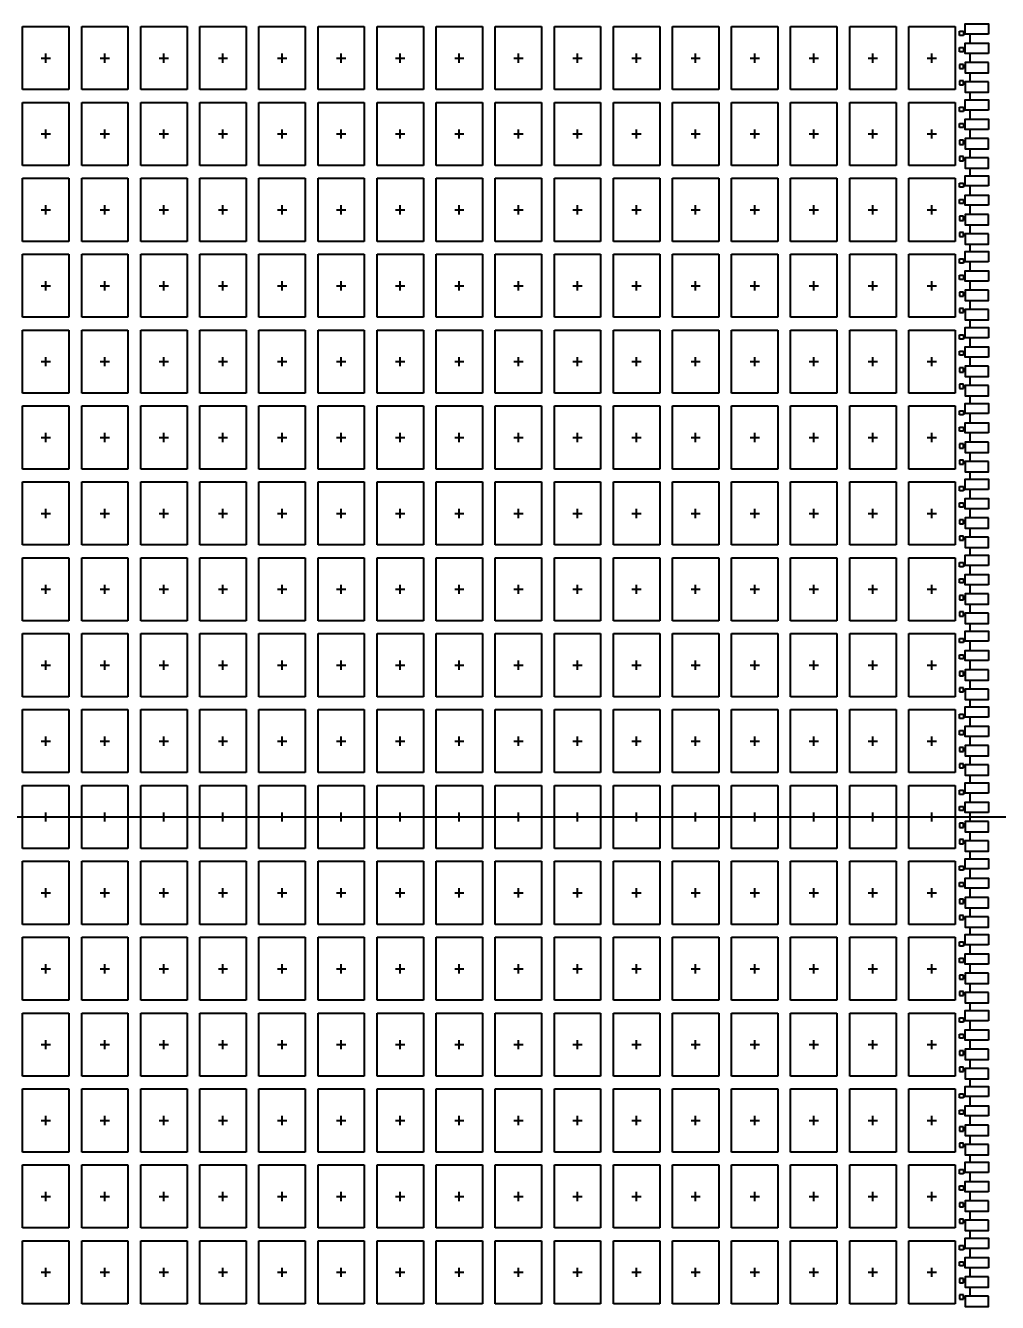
# Model space of a CAD drawing. Header units: millimetres. Extents: x 403.52 to 411.99, y 129.21 to 134.71.
# Drawn here: x 406.543 to 407.93, y 131.231 to 133.053 of the extents above; entities that cross this region are included whole.
import ezdxf

# ---------------------------------------------------------------- set-up
doc = ezdxf.new("R2010")
doc.units = ezdxf.units.MM
doc.header["$LTSCALE"] = 0.5
doc.header["$PDMODE"] = 98
doc.linetypes.add('CENTER', pattern=[50.8, 31.75, -6.35, 6.35, -6.35])
doc.linetypes.add('HIDDEN', pattern=[0.375, 0.25, -0.125])
for name, color, linetype in [('BTM', 7, 'HIDDEN'), ('CEN', 2, 'CENTER'), ('DIM', 3, 'Continuous'), ('PKG', 1, 'CENTER')]:
    doc.layers.add(name, color=color, linetype=linetype)
doc.styles.add('SIMPLEX', font='simplex.shx', dxfattribs={"bigfont": 'AllInOneBig.shx'})
doc.dimstyles.new('Standard2', dxfattribs={"dimtxt": 0.075, "dimasz": 0.08, "dimexe": 0.015, "dimexo": 0.015, "dimgap": 0.027, "dimtad": 1, "dimdec": 3, "dimlfac": 16.666667, "dimrnd": 0.0005, "dimzin": 1, "dimtxsty": 'SIMPLEX', "dimcen": 0.1905, "dimclrd": 256, "dimclre": 256, "dimclrt": 256, "dimazin": 3, "dimtp": 0.03, "dimtm": 0.05, "dimtfac": 0.8, "dimtdec": 3, "dimtmove": 0, "dimatfit": 3, "dimfxl": 0.05, "dimtzin": 4, "dimlwd": -1, "dimlwe": -1})

# ---------------------------------------------------------------- blocks, each defined once
blk = doc.blocks.new('*D10')
at = {"layer": 'Defpoints', "color": 0, "ltscale": 0.1, "transparency": 16777216}
for p in [(406.488, 131.9238), (406.498, 131.9238), (408.8868, 131.9238)]:
    blk.add_point(p, dxfattribs=at)
at = {"layer": 'DIM', "ltscale": 0.1, "transparency": 16777216}
blk.add_line((406.513, 131.9238), (408.8868, 131.9238), dxfattribs=at)
at = {"layer": 'DIM', "ltscale": 0.1, "transparency": 16777216, "insert": (409.0638, 131.9238), "char_height": 0.075, "attachment_point": 5, "style": 'SIMPLEX'}
blk.add_mtext('\\A1;0.000', dxfattribs=at)
blk = doc.blocks.new('*D35')
at = {"layer": 'Defpoints', "color": 0, "ltscale": 0.1, "transparency": 16777216}
for p in [(408.8868, 133.9073), (408.1078, 133.8498), (406.488, 131.9238)]:
    blk.add_point(p, dxfattribs=at)
at = {"layer": 'DIM', "ltscale": 0.1, "transparency": 16777216}
for p, q in [((408.5668, 133.8498), (408.7268, 133.9073)), ((408.7268, 133.9073), (408.8868, 133.9073)), ((408.1228, 133.8498), (408.5668, 133.8498))]:
    blk.add_line(p, q, dxfattribs=at)
at = {"layer": 'DIM', "ltscale": 0.1, "transparency": 16777216, "insert": (409.0924, 133.9073), "char_height": 0.075, "attachment_point": 5, "style": 'SIMPLEX'}
blk.add_mtext('\\A1;32.100', dxfattribs=at)
blk = doc.blocks.new('*D36')
at = {"layer": 'Defpoints', "color": 0, "ltscale": 0.1, "transparency": 16777216}
for p in [(408.8868, 133.7852), (408.2338, 133.7298), (406.488, 131.9238)]:
    blk.add_point(p, dxfattribs=at)
at = {"layer": 'DIM', "ltscale": 0.1, "transparency": 16777216}
for p, q in [((408.5668, 133.7298), (408.7268, 133.7852)), ((408.7268, 133.7852), (408.8868, 133.7852)), ((408.2488, 133.7298), (408.5668, 133.7298))]:
    blk.add_line(p, q, dxfattribs=at)
at = {"layer": 'DIM', "ltscale": 0.1, "transparency": 16777216, "insert": (409.0924, 133.7852), "char_height": 0.075, "attachment_point": 5, "style": 'SIMPLEX'}
blk.add_mtext('\\A1;30.100', dxfattribs=at)
blk = doc.blocks.new('*D37')
at = {"layer": 'Defpoints', "color": 0, "ltscale": 0.1, "transparency": 16777216}
for p in [(408.8868, 133.6823), (408.1138, 133.6518), (406.488, 131.9238)]:
    blk.add_point(p, dxfattribs=at)
at = {"layer": 'DIM', "ltscale": 0.1, "transparency": 16777216}
for p, q in [((408.5668, 133.6518), (408.7268, 133.6823)), ((408.7268, 133.6823), (408.8868, 133.6823)), ((408.1288, 133.6518), (408.5668, 133.6518))]:
    blk.add_line(p, q, dxfattribs=at)
at = {"layer": 'DIM', "ltscale": 0.1, "transparency": 16777216, "insert": (409.0995, 133.6823), "char_height": 0.075, "attachment_point": 5, "style": 'SIMPLEX'}
blk.add_mtext('\\A1;28.800', dxfattribs=at)
blk = doc.blocks.new('*D38')
at = {"layer": 'Defpoints', "color": 0, "ltscale": 0.1, "transparency": 16777216}
for p in [(408.2338, 133.3908), (408.8868, 133.3908), (406.488, 131.9238)]:
    blk.add_point(p, dxfattribs=at)
at = {"layer": 'DIM', "ltscale": 0.1, "transparency": 16777216}
blk.add_line((408.2488, 133.3908), (408.8868, 133.3908), dxfattribs=at)
at = {"layer": 'DIM', "ltscale": 0.1, "transparency": 16777216, "insert": (409.0995, 133.3908), "char_height": 0.075, "attachment_point": 5, "style": 'SIMPLEX'}
blk.add_mtext('\\A1;24.450', dxfattribs=at)
blk = doc.blocks.new('*D39')
at = {"layer": 'Defpoints', "color": 0, "ltscale": 0.1, "transparency": 16777216}
for p in [(408.2338, 132.9708), (408.8868, 132.9708), (406.488, 131.9238)]:
    blk.add_point(p, dxfattribs=at)
at = {"layer": 'DIM', "ltscale": 0.1, "transparency": 16777216}
blk.add_line((408.2488, 132.9708), (408.8868, 132.9708), dxfattribs=at)
at = {"layer": 'DIM', "ltscale": 0.1, "transparency": 16777216, "insert": (409.0924, 132.9708), "char_height": 0.075, "attachment_point": 5, "style": 'SIMPLEX'}
blk.add_mtext('\\A1;17.450', dxfattribs=at)
blk = doc.blocks.new('*D40')
at = {"layer": 'Defpoints', "color": 0, "ltscale": 0.1, "transparency": 16777216}
for p in [(408.2338, 132.5508), (408.8868, 132.5508), (406.488, 131.9238)]:
    blk.add_point(p, dxfattribs=at)
at = {"layer": 'DIM', "ltscale": 0.1, "transparency": 16777216}
blk.add_line((408.2488, 132.5508), (408.8868, 132.5508), dxfattribs=at)
at = {"layer": 'DIM', "ltscale": 0.1, "transparency": 16777216, "insert": (409.0924, 132.5508), "char_height": 0.075, "attachment_point": 5, "style": 'SIMPLEX'}
blk.add_mtext('\\A1;10.450', dxfattribs=at)
blk = doc.blocks.new('*D41')
at = {"layer": 'Defpoints', "color": 0, "ltscale": 0.1, "transparency": 16777216}
for p in [(408.2338, 132.1308), (408.8868, 132.1308), (406.488, 131.9238)]:
    blk.add_point(p, dxfattribs=at)
at = {"layer": 'DIM', "ltscale": 0.1, "transparency": 16777216}
blk.add_line((408.2488, 132.1308), (408.8868, 132.1308), dxfattribs=at)
at = {"layer": 'DIM', "ltscale": 0.1, "transparency": 16777216, "insert": (409.0638, 132.1308), "char_height": 0.075, "attachment_point": 5, "style": 'SIMPLEX'}
blk.add_mtext('\\A1;3.450', dxfattribs=at)
blk = doc.blocks.new('*D42')
at = {"layer": 'Defpoints', "color": 0, "ltscale": 0.1, "transparency": 16777216}
for p in [(406.488, 131.9238), (408.2338, 131.7108), (408.8868, 131.7108)]:
    blk.add_point(p, dxfattribs=at)
at = {"layer": 'DIM', "ltscale": 0.1, "transparency": 16777216}
blk.add_line((408.2488, 131.7108), (408.8868, 131.7108), dxfattribs=at)
at = {"layer": 'DIM', "ltscale": 0.1, "transparency": 16777216, "insert": (409.0638, 131.7108), "char_height": 0.075, "attachment_point": 5, "style": 'SIMPLEX'}
blk.add_mtext('\\A1;3.550', dxfattribs=at)
blk = doc.blocks.new('*D43')
at = {"layer": 'Defpoints', "color": 0, "ltscale": 0.1, "transparency": 16777216}
for p in [(406.488, 131.9238), (408.2338, 131.2908), (408.8868, 131.2908)]:
    blk.add_point(p, dxfattribs=at)
at = {"layer": 'DIM', "ltscale": 0.1, "transparency": 16777216}
blk.add_line((408.2488, 131.2908), (408.8868, 131.2908), dxfattribs=at)
at = {"layer": 'DIM', "ltscale": 0.1, "transparency": 16777216, "insert": (409.0924, 131.2908), "char_height": 0.075, "attachment_point": 5, "style": 'SIMPLEX'}
blk.add_mtext('\\A1;10.550', dxfattribs=at)
blk = doc.blocks.new('*D44')
at = {"layer": 'Defpoints', "color": 0, "ltscale": 0.1, "transparency": 16777216}
for p in [(406.488, 131.9238), (408.1138, 130.1958), (408.8868, 130.1615)]:
    blk.add_point(p, dxfattribs=at)
at = {"layer": 'DIM', "ltscale": 0.1, "transparency": 16777216}
for p, q in [((408.1288, 130.1958), (408.5668, 130.1958)), ((408.5668, 130.1958), (408.7268, 130.1615)), ((408.7268, 130.1615), (408.8868, 130.1615))]:
    blk.add_line(p, q, dxfattribs=at)
at = {"layer": 'DIM', "ltscale": 0.1, "transparency": 16777216, "insert": (409.0995, 130.1615), "char_height": 0.075, "attachment_point": 5, "style": 'SIMPLEX'}
blk.add_mtext('\\A1;28.800', dxfattribs=at)
blk = doc.blocks.new('*D45')
at = {"layer": 'Defpoints', "color": 0, "ltscale": 0.1, "transparency": 16777216}
for p in [(406.488, 131.9238), (408.2338, 130.1658), (408.8868, 129.958)]:
    blk.add_point(p, dxfattribs=at)
at = {"layer": 'DIM', "ltscale": 0.1, "transparency": 16777216}
for p, q in [((408.2488, 130.1658), (408.5668, 130.1658)), ((408.5668, 130.1658), (408.7268, 129.958)), ((408.7268, 129.958), (408.8868, 129.958))]:
    blk.add_line(p, q, dxfattribs=at)
at = {"layer": 'DIM', "ltscale": 0.1, "transparency": 16777216, "insert": (409.0995, 129.958), "char_height": 0.075, "attachment_point": 5, "style": 'SIMPLEX'}
blk.add_mtext('\\A1;29.300', dxfattribs=at)
blk = doc.blocks.new('*D46')
at = {"layer": 'Defpoints', "color": 0, "ltscale": 0.1, "transparency": 16777216}
for p in [(406.488, 131.9238), (408.1078, 130.0458), (408.8868, 129.8452)]:
    blk.add_point(p, dxfattribs=at)
at = {"layer": 'DIM', "ltscale": 0.1, "transparency": 16777216}
for p, q in [((408.1228, 130.0458), (408.5668, 130.0458)), ((408.5668, 130.0458), (408.7268, 129.8452)), ((408.7268, 129.8452), (408.8868, 129.8452))]:
    blk.add_line(p, q, dxfattribs=at)
at = {"layer": 'DIM', "ltscale": 0.1, "transparency": 16777216, "insert": (409.0924, 129.8452), "char_height": 0.075, "attachment_point": 5, "style": 'SIMPLEX'}
blk.add_mtext('\\A1;31.300', dxfattribs=at)
blk = doc.blocks.new('*D47')
at = {"layer": 'Defpoints', "color": 0, "ltscale": 0.1, "transparency": 16777216}
for p in [(408.3384, 134.1504), (408.2338, 133.7298), (406.488, 131.9238)]:
    blk.add_point(p, dxfattribs=at)
at = {"layer": 'DIM', "ltscale": 0.1, "transparency": 16777216}
for p, q in [((408.3384, 133.9904), (408.3384, 134.1504)), ((408.2338, 133.8898), (408.3384, 133.9904)), ((408.2338, 133.7448), (408.2338, 133.8898))]:
    blk.add_line(p, q, dxfattribs=at)
at = {"layer": 'DIM', "ltscale": 0.1, "transparency": 16777216, "insert": (408.3384, 134.3631), "char_height": 0.075, "attachment_point": 5, "rotation": 90, "style": 'SIMPLEX'}
blk.add_mtext('\\A1;29.097', dxfattribs=at)
blk = doc.blocks.new('*D48')
at = {"layer": 'Defpoints', "color": 0, "ltscale": 0.1, "transparency": 16777216}
for p in [(408.2278, 134.1504), (408.2278, 133.7298), (406.488, 131.9238)]:
    blk.add_point(p, dxfattribs=at)
at = {"layer": 'DIM', "ltscale": 0.1, "transparency": 16777216}
blk.add_line((408.2278, 133.7448), (408.2278, 134.1504), dxfattribs=at)
at = {"layer": 'DIM', "ltscale": 0.1, "transparency": 16777216, "insert": (408.2278, 134.3631), "char_height": 0.075, "attachment_point": 5, "rotation": 90, "style": 'SIMPLEX'}
blk.add_mtext('\\A1;28.997', dxfattribs=at)
blk = doc.blocks.new('*D49')
at = {"layer": 'Defpoints', "color": 0, "ltscale": 0.1, "transparency": 16777216}
for p in [(408.0146, 134.1629), (408.0146, 133.7778), (406.488, 131.9238)]:
    blk.add_point(p, dxfattribs=at)
at = {"layer": 'DIM', "ltscale": 0.1, "transparency": 16777216}
blk.add_line((408.0146, 133.7928), (408.0146, 134.1629), dxfattribs=at)
at = {"layer": 'DIM', "ltscale": 0.1, "transparency": 16777216, "insert": (408.0146, 134.3774), "char_height": 0.075, "attachment_point": 5, "rotation": 90, "style": 'SIMPLEX'}
blk.add_mtext('\\A1;25.444', dxfattribs=at)
blk = doc.blocks.new('*D50')
at = {"layer": 'Defpoints', "color": 0, "ltscale": 0.1, "transparency": 16777216}
for p in [(407.9118, 134.1504), (407.9696, 133.7778), (406.488, 131.9238)]:
    blk.add_point(p, dxfattribs=at)
at = {"layer": 'DIM', "ltscale": 0.1, "transparency": 16777216}
for p, q in [((407.9118, 133.9904), (407.9118, 134.1504)), ((407.9696, 133.9378), (407.9118, 133.9904)), ((407.9696, 133.7928), (407.9696, 133.9378))]:
    blk.add_line(p, q, dxfattribs=at)
at = {"layer": 'DIM', "ltscale": 0.1, "transparency": 16777216, "insert": (407.9118, 134.3649), "char_height": 0.075, "attachment_point": 5, "rotation": 90, "style": 'SIMPLEX'}
blk.add_mtext('\\A1;24.694', dxfattribs=at)
blk = doc.blocks.new('*D51')
at = {"layer": 'Defpoints', "color": 0, "ltscale": 0.1, "transparency": 16777216}
for p in [(407.208, 134.1504), (407.208, 133.7778), (406.488, 131.9238)]:
    blk.add_point(p, dxfattribs=at)
at = {"layer": 'DIM', "ltscale": 0.1, "transparency": 16777216}
blk.add_line((407.208, 133.7928), (407.208, 134.1504), dxfattribs=at)
at = {"layer": 'DIM', "ltscale": 0.1, "transparency": 16777216, "insert": (407.208, 134.356), "char_height": 0.075, "attachment_point": 5, "rotation": 90, "style": 'SIMPLEX'}
blk.add_mtext('\\A1;12.000', dxfattribs=at)
blk = doc.blocks.new('*D15')
at = {"layer": 'Defpoints', "color": 0, "ltscale": 0.1, "transparency": 16777216}
for p in [(406.488, 131.9238), (408.1138, 130.1958), (408.2263, 129.7649)]:
    blk.add_point(p, dxfattribs=at)
at = {"layer": 'DIM', "ltscale": 0.1, "transparency": 16777216}
for p, q in [((408.1138, 130.1808), (408.1138, 130.0358)), ((408.1138, 130.0358), (408.2263, 129.9249)), ((408.2263, 129.9249), (408.2263, 129.7649))]:
    blk.add_line(p, q, dxfattribs=at)
at = {"layer": 'DIM', "ltscale": 0.1, "transparency": 16777216, "insert": (408.2263, 129.5521), "char_height": 0.075, "attachment_point": 5, "rotation": 90, "style": 'SIMPLEX'}
blk.add_mtext('\\A1;27.097', dxfattribs=at)
blk = doc.blocks.new('*D66')
at = {"layer": 'Defpoints', "color": 0, "ltscale": 0.1, "transparency": 16777216}
for p in [(408.1078, 134.1504), (408.1078, 133.8498), (406.488, 131.9238)]:
    blk.add_point(p, dxfattribs=at)
at = {"layer": 'DIM', "ltscale": 0.1, "transparency": 16777216}
blk.add_line((408.1078, 133.8648), (408.1078, 134.1504), dxfattribs=at)
at = {"layer": 'DIM', "ltscale": 0.1, "transparency": 16777216, "insert": (408.1078, 134.3631), "char_height": 0.075, "attachment_point": 5, "rotation": 90, "style": 'SIMPLEX'}
blk.add_mtext('\\A1;26.997', dxfattribs=at)
blk = doc.blocks.new('*D67')
at = {"layer": 'Defpoints', "color": 0, "ltscale": 0.1, "transparency": 16777216}
for p in [(406.488, 131.9238), (408.0838, 131.2908), (408.0077, 129.7649)]:
    blk.add_point(p, dxfattribs=at)
at = {"layer": 'DIM', "ltscale": 0.1, "transparency": 16777216}
for p, q in [((408.0838, 131.2758), (408.0838, 130.0849)), ((408.0838, 130.0849), (408.0077, 129.9249)), ((408.0077, 129.9249), (408.0077, 129.7649))]:
    blk.add_line(p, q, dxfattribs=at)
at = {"layer": 'DIM', "ltscale": 0.1, "transparency": 16777216, "insert": (408.0077, 129.5521), "char_height": 0.075, "attachment_point": 5, "rotation": 90, "style": 'SIMPLEX'}
blk.add_mtext('\\A1;26.597', dxfattribs=at)
blk = doc.blocks.new('*D76')
at = {"layer": 'Defpoints', "color": 0, "ltscale": 0.1, "transparency": 16777216}
for p in [(406.488, 131.9238), (408.1621, 130.3535), (408.8868, 130.3535)]:
    blk.add_point(p, dxfattribs=at)
at = {"layer": 'DIM', "ltscale": 0.1, "transparency": 16777216}
for p, q in [((408.1771, 130.3535), (408.5668, 130.3535)), ((408.5668, 130.3535), (408.7268, 130.3535)), ((408.7268, 130.3535), (408.8868, 130.3535))]:
    blk.add_line(p, q, dxfattribs=at)
at = {"layer": 'DIM', "ltscale": 0.1, "transparency": 16777216, "insert": (409.0924, 130.3535), "char_height": 0.075, "attachment_point": 5, "style": 'SIMPLEX'}
blk.add_mtext('\\A1;26.173', dxfattribs=at)
blk = doc.blocks.new('*D77')
at = {"layer": 'Defpoints', "color": 0, "ltscale": 0.1, "transparency": 16777216}
for p in [(406.488, 131.9238), (407.933, 130.1778), (408.8868, 130.0581)]:
    blk.add_point(p, dxfattribs=at)
at = {"layer": 'DIM', "ltscale": 0.1, "transparency": 16777216}
for p, q in [((407.948, 130.1778), (408.5668, 130.1778)), ((408.5668, 130.1778), (408.7268, 130.0581)), ((408.7268, 130.0581), (408.8868, 130.0581))]:
    blk.add_line(p, q, dxfattribs=at)
at = {"layer": 'DIM', "ltscale": 0.1, "transparency": 16777216, "insert": (409.0924, 130.0581), "char_height": 0.075, "attachment_point": 5, "style": 'SIMPLEX'}
blk.add_mtext('\\A1;29.100', dxfattribs=at)
blk = doc.blocks.new('*D78')
at = {"layer": 'Defpoints', "color": 0, "ltscale": 0.1, "transparency": 16777216}
for p in [(406.488, 131.9238), (408.108, 130.3017), (408.108, 129.7649)]:
    blk.add_point(p, dxfattribs=at)
at = {"layer": 'DIM', "ltscale": 0.1, "transparency": 16777216}
blk.add_line((408.108, 130.2867), (408.108, 129.7649), dxfattribs=at)
at = {"layer": 'DIM', "ltscale": 0.1, "transparency": 16777216, "insert": (408.108, 129.5521), "char_height": 0.075, "attachment_point": 5, "rotation": 90, "style": 'SIMPLEX'}
blk.add_mtext('\\A1;27.000', dxfattribs=at)
blk = doc.blocks.new('*D79')
at = {"layer": 'Defpoints', "color": 0, "ltscale": 0.1, "transparency": 16777216}
for p in [(406.488, 131.9238), (407.8789, 130.1261), (407.8789, 129.7649)]:
    blk.add_point(p, dxfattribs=at)
at = {"layer": 'DIM', "ltscale": 0.1, "transparency": 16777216}
blk.add_line((407.8789, 130.1111), (407.8789, 129.7649), dxfattribs=at)
at = {"layer": 'DIM', "ltscale": 0.1, "transparency": 16777216, "insert": (407.8789, 129.5593), "char_height": 0.075, "attachment_point": 5, "rotation": 90, "style": 'SIMPLEX'}
blk.add_mtext('\\A1;23.183', dxfattribs=at)
blk = doc.blocks.new('*U146')
at = {"layer": 'CEN', "ltscale": 0.01}
for p, q in [((-0.0066, 0), (0.0066, 0)), ((0, -0.0066), (0, 0.0066))]:
    blk.add_line(p, q, dxfattribs=at)
at = {"layer": 'PKG', "ltscale": 0.01}
blk.add_lwpolyline([(-0.033, 0.045), (0.033, 0.045), (0.033, -0.045), (-0.033, -0.045)], close=True, dxfattribs=at)
blk = doc.blocks.new('*U147')
at = {"color": 0, "linetype": 'ByBlock', "lineweight": -2, "transparency": 16777216}
for p in [(1.4331, 2.5992), (1.5174, 2.5992), (1.6017, 2.5992), (1.686, 2.5992), (1.7703, 2.5992), (1.8546, 2.5992), (1.9389, 2.5992), (2.0232, 2.5992), (2.1075, 2.5992), (2.1918, 2.5992), (2.2761, 2.5992), (2.3604, 2.5992), (2.4447, 2.5992), (2.529, 2.5992), (2.6133, 2.5992), (2.6976, 2.5992), (1.4331, 2.4909), (1.5174, 2.4909), (1.6017, 2.4909), (1.686, 2.4909), (1.7703, 2.4909), (1.8546, 2.4909), (1.9389, 2.4909), (2.0232, 2.4909), (2.1075, 2.4909), (2.1918, 2.4909), (2.2761, 2.4909), (2.3604, 2.4909), (2.4447, 2.4909), (2.529, 2.4909), (2.6133, 2.4909), (2.6976, 2.4909), (1.4331, 2.3826), (1.5174, 2.3826), (1.6017, 2.3826), (1.686, 2.3826), (1.7703, 2.3826), (1.8546, 2.3826), (1.9389, 2.3826), (2.0232, 2.3826), (2.1075, 2.3826), (2.1918, 2.3826), (2.2761, 2.3826), (2.3604, 2.3826), (2.4447, 2.3826), (2.529, 2.3826), (2.6133, 2.3826), (2.6976, 2.3826), (1.4331, 2.2743), (1.5174, 2.2743), (1.6017, 2.2743), (1.686, 2.2743), (1.7703, 2.2743), (1.8546, 2.2743), (1.9389, 2.2743), (2.0232, 2.2743), (2.1075, 2.2743), (2.1918, 2.2743), (2.2761, 2.2743), (2.3604, 2.2743), (2.4447, 2.2743), (2.529, 2.2743), (2.6133, 2.2743), (2.6976, 2.2743), (1.4331, 2.166), (1.5174, 2.166), (1.6017, 2.166), (1.686, 2.166), (1.7703, 2.166), (1.8546, 2.166), (1.9389, 2.166), (2.0232, 2.166), (2.1075, 2.166), (2.1918, 2.166), (2.2761, 2.166), (2.3604, 2.166), (2.4447, 2.166), (2.529, 2.166), (2.6133, 2.166), (2.6976, 2.166), (1.4331, 2.0577), (1.5174, 2.0577), (1.6017, 2.0577), (1.686, 2.0577), (1.7703, 2.0577), (1.8546, 2.0577), (1.9389, 2.0577), (2.0232, 2.0577), (2.1075, 2.0577), (2.1918, 2.0577), (2.2761, 2.0577), (2.3604, 2.0577), (2.4447, 2.0577), (2.529, 2.0577), (2.6133, 2.0577), (2.6976, 2.0577), (1.4331, 1.9494), (1.5174, 1.9494), (1.6017, 1.9494), (1.686, 1.9494), (1.7703, 1.9494), (1.8546, 1.9494), (1.9389, 1.9494), (2.0232, 1.9494), (2.1075, 1.9494), (2.1918, 1.9494), (2.2761, 1.9494), (2.3604, 1.9494), (2.4447, 1.9494), (2.529, 1.9494), (2.6133, 1.9494), (2.6976, 1.9494), (1.4331, 1.8411), (1.5174, 1.8411), (1.6017, 1.8411), (1.686, 1.8411), (1.7703, 1.8411), (1.8546, 1.8411), (1.9389, 1.8411), (2.0232, 1.8411), (2.1075, 1.8411), (2.1918, 1.8411), (2.2761, 1.8411), (2.3604, 1.8411), (2.4447, 1.8411), (2.529, 1.8411), (2.6133, 1.8411), (2.6976, 1.8411), (1.4331, 1.7328), (1.5174, 1.7328), (1.6017, 1.7328), (1.686, 1.7328), (1.7703, 1.7328), (1.8546, 1.7328), (1.9389, 1.7328), (2.0232, 1.7328), (2.1075, 1.7328), (2.1918, 1.7328), (2.2761, 1.7328), (2.3604, 1.7328), (2.4447, 1.7328), (2.529, 1.7328), (2.6133, 1.7328), (2.6976, 1.7328), (1.4331, 1.6245), (1.5174, 1.6245), (1.6017, 1.6245), (1.686, 1.6245), (1.7703, 1.6245), (1.8546, 1.6245), (1.9389, 1.6245), (2.0232, 1.6245), (2.1075, 1.6245), (2.1918, 1.6245), (2.2761, 1.6245), (2.3604, 1.6245), (2.4447, 1.6245), (2.529, 1.6245), (2.6133, 1.6245), (2.6976, 1.6245), (1.4331, 1.5162), (1.5174, 1.5162), (1.6017, 1.5162), (1.686, 1.5162), (1.7703, 1.5162), (1.8546, 1.5162), (1.9389, 1.5162), (2.0232, 1.5162), (2.1075, 1.5162), (2.1918, 1.5162), (2.2761, 1.5162), (2.3604, 1.5162), (2.4447, 1.5162), (2.529, 1.5162), (2.6133, 1.5162), (2.6976, 1.5162), (1.4331, 1.4079), (1.5174, 1.4079), (1.6017, 1.4079), (1.686, 1.4079), (1.7703, 1.4079), (1.8546, 1.4079), (1.9389, 1.4079), (2.0232, 1.4079), (2.1075, 1.4079), (2.1918, 1.4079), (2.2761, 1.4079), (2.3604, 1.4079), (2.4447, 1.4079), (2.529, 1.4079), (2.6133, 1.4079), (2.6976, 1.4079), (1.4331, 1.2996), (1.5174, 1.2996), (1.6017, 1.2996), (1.686, 1.2996), (1.7703, 1.2996), (1.8546, 1.2996), (1.9389, 1.2996), (2.0232, 1.2996), (2.1075, 1.2996), (2.1918, 1.2996), (2.2761, 1.2996), (2.3604, 1.2996), (2.4447, 1.2996), (2.529, 1.2996), (2.6133, 1.2996), (2.6976, 1.2996), (1.4331, 1.1913), (1.5174, 1.1913), (1.6017, 1.1913), (1.686, 1.1913), (1.7703, 1.1913), (1.8546, 1.1913), (1.9389, 1.1913), (2.0232, 1.1913), (2.1075, 1.1913), (2.1918, 1.1913), (2.2761, 1.1913), (2.3604, 1.1913), (2.4447, 1.1913), (2.529, 1.1913), (2.6133, 1.1913), (2.6976, 1.1913), (1.4331, 1.083), (1.5174, 1.083), (1.6017, 1.083), (1.686, 1.083), (1.7703, 1.083), (1.8546, 1.083), (1.9389, 1.083), (2.0232, 1.083), (2.1075, 1.083), (2.1918, 1.083), (2.2761, 1.083), (2.3604, 1.083), (2.4447, 1.083), (2.529, 1.083), (2.6133, 1.083), (2.6976, 1.083), (1.4331, 0.9747), (1.5174, 0.9747), (1.6017, 0.9747), (1.686, 0.9747), (1.7703, 0.9747), (1.8546, 0.9747), (1.9389, 0.9747), (2.0232, 0.9747), (2.1075, 0.9747), (2.1918, 0.9747), (2.2761, 0.9747), (2.3604, 0.9747), (2.4447, 0.9747), (2.529, 0.9747), (2.6133, 0.9747), (2.6976, 0.9747), (1.4331, 0.8664), (1.5174, 0.8664), (1.6017, 0.8664), (1.686, 0.8664), (1.7703, 0.8664), (1.8546, 0.8664), (1.9389, 0.8664), (2.0232, 0.8664), (2.1075, 0.8664), (2.1918, 0.8664), (2.2761, 0.8664), (2.3604, 0.8664), (2.4447, 0.8664), (2.529, 0.8664), (2.6133, 0.8664), (2.6976, 0.8664)]:
    blk.add_blockref('*U146', p, dxfattribs=at)

msp = doc.modelspace()

# ---------------------------------------------------------------- linework, layer by layer
at = {"ltscale": 0.02}
for points in [[(407.917342, 133.040868), (407.884342, 133.040868), (407.884342, 133.055568), (407.917342, 133.055568)], [(407.917342, 133.013268), (407.884342, 133.013268), (407.884342, 133.027968), (407.917342, 133.027968)], [(407.917342, 133.000368), (407.884342, 133.000368), (407.884342, 132.985668), (407.917342, 132.985668)], [(407.917342, 132.972768), (407.884342, 132.972768), (407.884342, 132.958068), (407.917342, 132.958068)], [(407.917342, 132.932568), (407.884342, 132.932568), (407.884342, 132.947268), (407.917342, 132.947268)], [(407.917342, 132.904968), (407.884342, 132.904968), (407.884342, 132.919668), (407.917342, 132.919668)], [(407.917342, 132.892068), (407.884342, 132.892068), (407.884342, 132.877368), (407.917342, 132.877368)], [(407.917342, 132.864468), (407.884342, 132.864468), (407.884342, 132.849768), (407.917342, 132.849768)], [(407.917342, 132.824268), (407.884342, 132.824268), (407.884342, 132.838968), (407.917342, 132.838968)], [(407.917342, 132.796668), (407.884342, 132.796668), (407.884342, 132.811368), (407.917342, 132.811368)], [(407.917342, 132.783768), (407.884342, 132.783768), (407.884342, 132.769068), (407.917342, 132.769068)], [(407.917342, 132.756168), (407.884342, 132.756168), (407.884342, 132.741468), (407.917342, 132.741468)], [(407.917342, 132.715968), (407.884342, 132.715968), (407.884342, 132.730668), (407.917342, 132.730668)], [(407.917342, 132.688368), (407.884342, 132.688368), (407.884342, 132.703068), (407.917342, 132.703068)], [(407.917342, 132.675468), (407.884342, 132.675468), (407.884342, 132.660768), (407.917342, 132.660768)], [(407.917342, 132.647868), (407.884342, 132.647868), (407.884342, 132.633168), (407.917342, 132.633168)], [(407.917342, 132.607668), (407.884342, 132.607668), (407.884342, 132.622368), (407.917342, 132.622368)], [(407.917342, 132.580068), (407.884342, 132.580068), (407.884342, 132.594768), (407.917342, 132.594768)], [(407.917342, 132.567168), (407.884342, 132.567168), (407.884342, 132.552468), (407.917342, 132.552468)], [(407.917342, 132.539568), (407.884342, 132.539568), (407.884342, 132.524868), (407.917342, 132.524868)], [(407.917342, 132.499368), (407.884342, 132.499368), (407.884342, 132.514068), (407.917342, 132.514068)], [(407.917342, 132.471768), (407.884342, 132.471768), (407.884342, 132.486468), (407.917342, 132.486468)], [(407.917342, 132.458868), (407.884342, 132.458868), (407.884342, 132.444168), (407.917342, 132.444168)], [(407.917342, 132.431268), (407.884342, 132.431268), (407.884342, 132.416568), (407.917342, 132.416568)], [(407.917342, 132.391068), (407.884342, 132.391068), (407.884342, 132.405768), (407.917342, 132.405768)], [(407.917342, 132.363468), (407.884342, 132.363468), (407.884342, 132.378168), (407.917342, 132.378168)], [(407.917342, 132.350568), (407.884342, 132.350568), (407.884342, 132.335868), (407.917342, 132.335868)], [(407.917342, 132.322968), (407.884342, 132.322968), (407.884342, 132.308268), (407.917342, 132.308268)], [(407.917342, 132.282768), (407.884342, 132.282768), (407.884342, 132.297468), (407.917342, 132.297468)], [(407.917342, 132.255168), (407.884342, 132.255168), (407.884342, 132.269868), (407.917342, 132.269868)], [(407.917342, 132.242268), (407.884342, 132.242268), (407.884342, 132.227568), (407.917342, 132.227568)], [(407.917342, 132.214668), (407.884342, 132.214668), (407.884342, 132.199968), (407.917342, 132.199968)], [(407.917342, 132.174468), (407.884342, 132.174468), (407.884342, 132.189168), (407.917342, 132.189168)], [(407.917342, 132.146868), (407.884342, 132.146868), (407.884342, 132.161568), (407.917342, 132.161568)], [(407.917342, 132.133968), (407.884342, 132.133968), (407.884342, 132.119268), (407.917342, 132.119268)], [(407.917342, 132.106368), (407.884342, 132.106368), (407.884342, 132.091668), (407.917342, 132.091668)], [(407.917342, 132.066168), (407.884342, 132.066168), (407.884342, 132.080868), (407.917342, 132.080868)], [(407.917342, 132.038568), (407.884342, 132.038568), (407.884342, 132.053268), (407.917342, 132.053268)], [(407.917342, 132.025668), (407.884342, 132.025668), (407.884342, 132.010968), (407.917342, 132.010968)], [(407.917342, 131.998068), (407.884342, 131.998068), (407.884342, 131.983368), (407.917342, 131.983368)], [(407.917342, 131.957868), (407.884342, 131.957868), (407.884342, 131.972568), (407.917342, 131.972568)], [(407.917342, 131.930268), (407.884342, 131.930268), (407.884342, 131.944968), (407.917342, 131.944968)], [(407.917342, 131.917368), (407.884342, 131.917368), (407.884342, 131.902668), (407.917342, 131.902668)], [(407.917342, 131.889768), (407.884342, 131.889768), (407.884342, 131.875068), (407.917342, 131.875068)], [(407.917342, 131.849568), (407.884342, 131.849568), (407.884342, 131.864268), (407.917342, 131.864268)], [(407.917342, 131.821968), (407.884342, 131.821968), (407.884342, 131.836668), (407.917342, 131.836668)], [(407.917342, 131.809068), (407.884342, 131.809068), (407.884342, 131.794368), (407.917342, 131.794368)], [(407.917342, 131.781468), (407.884342, 131.781468), (407.884342, 131.766768), (407.917342, 131.766768)], [(407.917342, 131.741268), (407.884342, 131.741268), (407.884342, 131.755968), (407.917342, 131.755968)], [(407.917342, 131.713668), (407.884342, 131.713668), (407.884342, 131.728368), (407.917342, 131.728368)], [(407.917342, 131.700768), (407.884342, 131.700768), (407.884342, 131.686068), (407.917342, 131.686068)], [(407.917342, 131.673168), (407.884342, 131.673168), (407.884342, 131.658468), (407.917342, 131.658468)], [(407.917342, 131.632968), (407.884342, 131.632968), (407.884342, 131.647668), (407.917342, 131.647668)], [(407.917342, 131.605368), (407.884342, 131.605368), (407.884342, 131.620068), (407.917342, 131.620068)], [(407.917342, 131.592468), (407.884342, 131.592468), (407.884342, 131.577768), (407.917342, 131.577768)], [(407.917342, 131.564868), (407.884342, 131.564868), (407.884342, 131.550168), (407.917342, 131.550168)], [(407.917342, 131.524668), (407.884342, 131.524668), (407.884342, 131.539368), (407.917342, 131.539368)], [(407.917342, 131.497068), (407.884342, 131.497068), (407.884342, 131.511768), (407.917342, 131.511768)], [(407.917342, 131.484168), (407.884342, 131.484168), (407.884342, 131.469468), (407.917342, 131.469468)], [(407.917342, 131.456568), (407.884342, 131.456568), (407.884342, 131.441868), (407.917342, 131.441868)], [(407.917342, 131.416368), (407.884342, 131.416368), (407.884342, 131.431068), (407.917342, 131.431068)], [(407.917342, 131.388768), (407.884342, 131.388768), (407.884342, 131.403468), (407.917342, 131.403468)], [(407.917342, 131.375868), (407.884342, 131.375868), (407.884342, 131.361168), (407.917342, 131.361168)], [(407.917342, 131.348268), (407.884342, 131.348268), (407.884342, 131.333568), (407.917342, 131.333568)], [(407.917342, 131.308068), (407.884342, 131.308068), (407.884342, 131.322768), (407.917342, 131.322768)], [(407.917342, 131.280468), (407.884342, 131.280468), (407.884342, 131.295168), (407.917342, 131.295168)], [(407.917342, 131.267568), (407.884342, 131.267568), (407.884342, 131.252868), (407.917342, 131.252868)], [(407.917342, 131.239968), (407.884342, 131.239968), (407.884342, 131.225268), (407.917342, 131.225268)]]:
    msp.add_lwpolyline(points, close=True, dxfattribs=at)
at = {"layer": 'BTM', "ltscale": 0.02}
for p, q in [((407.890942, 133.040868), (407.890942, 133.027968)), ((407.890942, 133.013268), (407.890942, 133.000368)), ((407.890942, 132.985668), (407.890942, 132.972768)), ((407.890942, 132.958068), (407.890942, 132.947268)), ((407.890942, 132.932568), (407.890942, 132.919668)), ((407.890942, 132.904968), (407.890942, 132.892068)), ((407.890942, 132.877368), (407.890942, 132.864468)), ((407.890942, 132.849768), (407.890942, 132.838968)), ((407.890942, 132.824268), (407.890942, 132.811368)), ((407.890942, 132.796668), (407.890942, 132.783768)), ((407.890942, 132.769068), (407.890942, 132.756168)), ((407.890942, 132.741468), (407.890942, 132.730668)), ((407.890942, 132.715968), (407.890942, 132.703068)), ((407.890942, 132.688368), (407.890942, 132.675468)), ((407.890942, 132.660768), (407.890942, 132.647868)), ((407.890942, 132.633168), (407.890942, 132.622368)), ((407.890942, 132.607668), (407.890942, 132.594768)), ((407.890942, 132.580068), (407.890942, 132.567168)), ((407.890942, 132.552468), (407.890942, 132.539568)), ((407.890942, 132.524868), (407.890942, 132.514068)), ((407.890942, 132.499368), (407.890942, 132.486468)), ((407.890942, 132.471768), (407.890942, 132.458868)), ((407.890942, 132.444168), (407.890942, 132.431268)), ((407.890942, 132.416568), (407.890942, 132.405768)), ((407.890942, 132.391068), (407.890942, 132.378168)), ((407.890942, 132.363468), (407.890942, 132.350568)), ((407.890942, 132.335868), (407.890942, 132.322968)), ((407.890942, 132.308268), (407.890942, 132.297468)), ((407.890942, 132.282768), (407.890942, 132.269868)), ((407.890942, 132.255168), (407.890942, 132.242268)), ((407.890942, 132.227568), (407.890942, 132.214668)), ((407.890942, 132.199968), (407.890942, 132.189168)), ((407.890942, 132.174468), (407.890942, 132.161568)), ((407.890942, 132.146868), (407.890942, 132.133968)), ((407.890942, 132.119268), (407.890942, 132.106368)), ((407.890942, 132.091668), (407.890942, 132.080868)), ((407.890942, 132.066168), (407.890942, 132.053268)), ((407.890942, 132.038568), (407.890942, 132.025668)), ((407.890942, 132.010968), (407.890942, 131.998068)), ((407.890942, 131.983368), (407.890942, 131.972568)), ((407.890942, 131.957868), (407.890942, 131.944968)), ((407.890942, 131.930268), (407.890942, 131.917368)), ((407.890942, 131.902668), (407.890942, 131.889768)), ((407.890942, 131.875068), (407.890942, 131.864268)), ((407.890942, 131.849568), (407.890942, 131.836668)), ((407.890942, 131.821968), (407.890942, 131.809068)), ((407.890942, 131.794368), (407.890942, 131.781468)), ((407.890942, 131.766768), (407.890942, 131.755968)), ((407.890942, 131.741268), (407.890942, 131.728368)), ((407.890942, 131.713668), (407.890942, 131.700768)), ((407.890942, 131.686068), (407.890942, 131.673168)), ((407.890942, 131.658468), (407.890942, 131.647668)), ((407.890942, 131.632968), (407.890942, 131.620068)), ((407.890942, 131.605368), (407.890942, 131.592468)), ((407.890942, 131.577768), (407.890942, 131.564868)), ((407.890942, 131.550168), (407.890942, 131.539368)), ((407.890942, 131.524668), (407.890942, 131.511768)), ((407.890942, 131.497068), (407.890942, 131.484168)), ((407.890942, 131.469468), (407.890942, 131.456568)), ((407.890942, 131.441868), (407.890942, 131.431068)), ((407.890942, 131.416368), (407.890942, 131.403468)), ((407.890942, 131.388768), (407.890942, 131.375868)), ((407.890942, 131.361168), (407.890942, 131.348268)), ((407.890942, 131.333568), (407.890942, 131.322768)), ((407.890942, 131.308068), (407.890942, 131.295168)), ((407.890942, 131.280468), (407.890942, 131.267568)), ((407.890942, 131.252868), (407.890942, 131.239968))]:
    msp.add_line(p, q, dxfattribs=at)
for points in [[(407.881942, 133.039068), (407.875942, 133.039068), (407.875942, 133.045068), (407.881942, 133.045068)], [(407.881942, 133.015818), (407.875942, 133.015818), (407.875942, 133.021818), (407.881942, 133.021818)], [(407.881942, 132.997818), (407.875942, 132.997818), (407.875942, 132.991818), (407.881942, 132.991818)], [(407.881942, 132.974568), (407.875942, 132.974568), (407.875942, 132.968568), (407.881942, 132.968568)], [(407.881942, 132.930768), (407.875942, 132.930768), (407.875942, 132.936768), (407.881942, 132.936768)], [(407.881942, 132.907518), (407.875942, 132.907518), (407.875942, 132.913518), (407.881942, 132.913518)], [(407.881942, 132.889518), (407.875942, 132.889518), (407.875942, 132.883518), (407.881942, 132.883518)], [(407.881942, 132.866268), (407.875942, 132.866268), (407.875942, 132.860268), (407.881942, 132.860268)], [(407.881942, 132.822468), (407.875942, 132.822468), (407.875942, 132.828468), (407.881942, 132.828468)], [(407.881942, 132.799218), (407.875942, 132.799218), (407.875942, 132.805218), (407.881942, 132.805218)], [(407.881942, 132.781218), (407.875942, 132.781218), (407.875942, 132.775218), (407.881942, 132.775218)], [(407.881942, 132.757968), (407.875942, 132.757968), (407.875942, 132.751968), (407.881942, 132.751968)], [(407.881942, 132.714168), (407.875942, 132.714168), (407.875942, 132.720168), (407.881942, 132.720168)], [(407.881942, 132.690918), (407.875942, 132.690918), (407.875942, 132.696918), (407.881942, 132.696918)], [(407.881942, 132.672918), (407.875942, 132.672918), (407.875942, 132.666918), (407.881942, 132.666918)], [(407.881942, 132.649668), (407.875942, 132.649668), (407.875942, 132.643668), (407.881942, 132.643668)], [(407.881942, 132.605868), (407.875942, 132.605868), (407.875942, 132.611868), (407.881942, 132.611868)], [(407.881942, 132.582618), (407.875942, 132.582618), (407.875942, 132.588618), (407.881942, 132.588618)], [(407.881942, 132.564618), (407.875942, 132.564618), (407.875942, 132.558618), (407.881942, 132.558618)], [(407.881942, 132.541368), (407.875942, 132.541368), (407.875942, 132.535368), (407.881942, 132.535368)], [(407.881942, 132.497568), (407.875942, 132.497568), (407.875942, 132.503568), (407.881942, 132.503568)], [(407.881942, 132.474318), (407.875942, 132.474318), (407.875942, 132.480318), (407.881942, 132.480318)], [(407.881942, 132.456318), (407.875942, 132.456318), (407.875942, 132.450318), (407.881942, 132.450318)], [(407.881942, 132.433068), (407.875942, 132.433068), (407.875942, 132.427068), (407.881942, 132.427068)], [(407.881942, 132.389268), (407.875942, 132.389268), (407.875942, 132.395268), (407.881942, 132.395268)], [(407.881942, 132.366018), (407.875942, 132.366018), (407.875942, 132.372018), (407.881942, 132.372018)], [(407.881942, 132.348018), (407.875942, 132.348018), (407.875942, 132.342018), (407.881942, 132.342018)], [(407.881942, 132.324768), (407.875942, 132.324768), (407.875942, 132.318768), (407.881942, 132.318768)], [(407.881942, 132.280968), (407.875942, 132.280968), (407.875942, 132.286968), (407.881942, 132.286968)], [(407.881942, 132.257718), (407.875942, 132.257718), (407.875942, 132.263718), (407.881942, 132.263718)], [(407.881942, 132.239718), (407.875942, 132.239718), (407.875942, 132.233718), (407.881942, 132.233718)], [(407.881942, 132.216468), (407.875942, 132.216468), (407.875942, 132.210468), (407.881942, 132.210468)], [(407.881942, 132.172668), (407.875942, 132.172668), (407.875942, 132.178668), (407.881942, 132.178668)], [(407.881942, 132.149418), (407.875942, 132.149418), (407.875942, 132.155418), (407.881942, 132.155418)], [(407.881942, 132.131418), (407.875942, 132.131418), (407.875942, 132.125418), (407.881942, 132.125418)], [(407.881942, 132.108168), (407.875942, 132.108168), (407.875942, 132.102168), (407.881942, 132.102168)], [(407.881942, 132.064368), (407.875942, 132.064368), (407.875942, 132.070368), (407.881942, 132.070368)], [(407.881942, 132.041118), (407.875942, 132.041118), (407.875942, 132.047118), (407.881942, 132.047118)], [(407.881942, 132.023118), (407.875942, 132.023118), (407.875942, 132.017118), (407.881942, 132.017118)], [(407.881942, 131.999868), (407.875942, 131.999868), (407.875942, 131.993868), (407.881942, 131.993868)], [(407.881942, 131.956068), (407.875942, 131.956068), (407.875942, 131.962068), (407.881942, 131.962068)], [(407.881942, 131.932818), (407.875942, 131.932818), (407.875942, 131.938818), (407.881942, 131.938818)], [(407.881942, 131.914818), (407.875942, 131.914818), (407.875942, 131.908818), (407.881942, 131.908818)], [(407.881942, 131.891568), (407.875942, 131.891568), (407.875942, 131.885568), (407.881942, 131.885568)], [(407.881942, 131.847768), (407.875942, 131.847768), (407.875942, 131.853768), (407.881942, 131.853768)], [(407.881942, 131.824518), (407.875942, 131.824518), (407.875942, 131.830518), (407.881942, 131.830518)], [(407.881942, 131.806518), (407.875942, 131.806518), (407.875942, 131.800518), (407.881942, 131.800518)], [(407.881942, 131.783268), (407.875942, 131.783268), (407.875942, 131.777268), (407.881942, 131.777268)], [(407.881942, 131.739468), (407.875942, 131.739468), (407.875942, 131.745468), (407.881942, 131.745468)], [(407.881942, 131.716218), (407.875942, 131.716218), (407.875942, 131.722218), (407.881942, 131.722218)], [(407.881942, 131.698218), (407.875942, 131.698218), (407.875942, 131.692218), (407.881942, 131.692218)], [(407.881942, 131.674968), (407.875942, 131.674968), (407.875942, 131.668968), (407.881942, 131.668968)], [(407.881942, 131.631168), (407.875942, 131.631168), (407.875942, 131.637168), (407.881942, 131.637168)], [(407.881942, 131.607918), (407.875942, 131.607918), (407.875942, 131.613918), (407.881942, 131.613918)], [(407.881942, 131.589918), (407.875942, 131.589918), (407.875942, 131.583918), (407.881942, 131.583918)], [(407.881942, 131.566668), (407.875942, 131.566668), (407.875942, 131.560668), (407.881942, 131.560668)], [(407.881942, 131.522868), (407.875942, 131.522868), (407.875942, 131.528868), (407.881942, 131.528868)], [(407.881942, 131.499618), (407.875942, 131.499618), (407.875942, 131.505618), (407.881942, 131.505618)], [(407.881942, 131.481618), (407.875942, 131.481618), (407.875942, 131.475618), (407.881942, 131.475618)], [(407.881942, 131.458368), (407.875942, 131.458368), (407.875942, 131.452368), (407.881942, 131.452368)], [(407.881942, 131.414568), (407.875942, 131.414568), (407.875942, 131.420568), (407.881942, 131.420568)], [(407.881942, 131.391318), (407.875942, 131.391318), (407.875942, 131.397318), (407.881942, 131.397318)], [(407.881942, 131.373318), (407.875942, 131.373318), (407.875942, 131.367318), (407.881942, 131.367318)], [(407.881942, 131.350068), (407.875942, 131.350068), (407.875942, 131.344068), (407.881942, 131.344068)], [(407.881942, 131.306268), (407.875942, 131.306268), (407.875942, 131.312268), (407.881942, 131.312268)], [(407.881942, 131.283018), (407.875942, 131.283018), (407.875942, 131.289018), (407.881942, 131.289018)], [(407.881942, 131.265018), (407.875942, 131.265018), (407.875942, 131.259018), (407.881942, 131.259018)], [(407.881942, 131.241768), (407.875942, 131.241768), (407.875942, 131.235768), (407.881942, 131.235768)]]:
    msp.add_lwpolyline(points, close=True, dxfattribs=at)

# ---------------------------------------------------------------- block references
msp.add_blockref('*U147', (405.139192, 130.407618))

# ---------------------------------------------------------------- dimensions: what is measured, and where the dimension line sits
at = {"layer": 'DIM', "ltscale": 0.1}
for feature_location, offset, dtype, origin, picture, middle in [((408.014632, 133.777818), (0, 0.385112), 1, (406.487992, 131.923818), '*D49', (408.014632, 134.377431)), ((407.969632, 133.777818), (-0.057792, 0.372612), 1, (406.487992, 131.923818), '*D50', (407.91184, 134.364931)), ((408.233812, 133.729818), (0.104597, 0.420612), 1, (406.487992, 131.923818), '*D47', (408.338409, 134.363145)), ((408.227812, 133.729818), (0, 0.420612), 1, (406.487992, 131.923818), '*D48', (408.227812, 134.363145)), ((408.107812, 133.849818), (0, 0.300612), 1, (406.487992, 131.923818), '*D66', (408.107812, 134.363145)), ((407.207992, 133.777818), (0, 0.372612), 1, (406.487992, 131.923818), '*D51', (407.207992, 134.356002)), ((408.107812, 133.849818), (0.778986, 0.057509), 0, (406.487992, 131.923818), '*D35', (409.092369, 133.907327)), ((408.233812, 133.729818), (0.652986, 0.055363), 0, (406.487992, 131.923818), '*D36', (409.092369, 133.785182)), ((408.113812, 133.651818), (0.772986, 0.03051), 0, (406.487992, 131.923818), '*D37', (409.099512, 133.682328)), ((408.233812, 133.390818), (0.652986, 0), 0, (406.487992, 131.923818), '*D38', (409.099512, 133.390818)), ((408.233812, 132.970818), (0.652986, 0), 0, (406.487992, 131.923818), '*D39', (409.092369, 132.970818)), ((408.233812, 132.550818), (0.652986, 0), 0, (406.487992, 131.923818), '*D40', (409.092369, 132.550818)), ((408.233812, 132.130818), (0.652986, 0), 0, (406.487992, 131.923818), '*D41', (409.063798, 132.130818)), ((406.4979917721, 131.9238182563), (2.3888057643, 0), 0, (406.4879917721, 131.9238182563), '*D10', (409.0637975365, 131.9238182563)), ((408.233812, 131.710818), (0.652986, 0), 0, (406.487992, 131.923818), '*D42', (409.063798, 131.710818)), ((408.233812, 131.290818), (0.652986, 0), 0, (406.487992, 131.923818), '*D43', (409.092369, 131.290818)), ((408.113812, 130.195818), (0.772986, -0.034336), 0, (406.487992, 131.923818), '*D44', (409.099512, 130.161482)), ((408.233812, 130.165818), (0.652986, -0.207771), 0, (406.487992, 131.923818), '*D45', (409.099512, 129.958047)), ((408.107812, 130.045818), (0.778986, -0.200627), 0, (406.487992, 131.923818), '*D46', (409.092369, 129.845191)), ((408.113812, 130.195818), (0.112527, -0.430964), 1, (406.487992, 131.923818), '*D15', (408.226338, 129.55214)), ((408.083812, 131.290818), (-0.076093, -1.525964), 1, (406.487992, 131.923818), '*D67', (408.007719, 129.55214)), ((408.1620865924, 130.3534682557), (0.724710944, -0.0000005941), 0, (406.4879917721, 131.9238182563), '*D76', (409.092368965, 130.3534676616)), ((407.933037, 130.177818), (0.95376, -0.119718), 0, (406.487992, 131.923818), '*D77', (409.092369, 130.0581)), ((408.107991, 130.301708), (0, -0.536853), 1, (406.487992, 131.923818), '*D78', (408.107991, 129.55214)), ((407.8789417714, 130.1260577711), (0, -0.3612033713), 1, (406.4879917721, 131.9238182563), '*D79', (407.8789417714, 129.5592829712))]:
    dim = msp.add_ordinate_dim(feature_location=feature_location, offset=offset, dtype=dtype, origin=origin, dimstyle='Standard2', dxfattribs=at)
    dim.commit()
    dim.dimension.update_dxf_attribs({"geometry": picture, "text_midpoint": middle})

doc.saveas('drawing.dxf')
